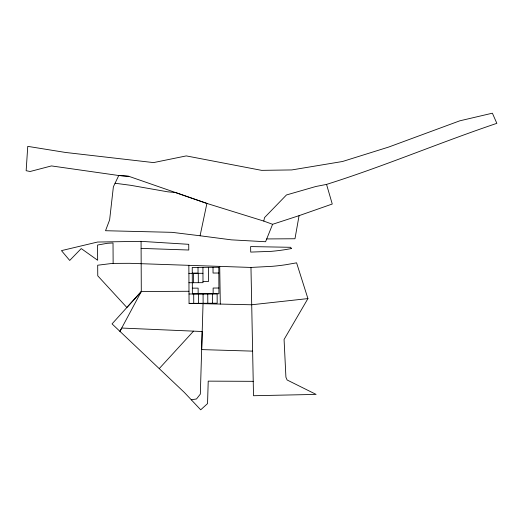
<?xml version="1.0" encoding="UTF-8"?>
<svg xmlns="http://www.w3.org/2000/svg" width="523" height="523" viewBox="0 0 523 523"><rect width="100%" height="100%" fill="white"/><g stroke="black" fill="none" stroke-linecap="round" stroke-linejoin="round"><path stroke-width="0.78" d="M203.042 303.686L201.656 349.599L252.57 351.129M299.064 215.659L272.588 224.302L263.808 221.098L264.501 217.607L286.46 194.961L315.846 186.495L326.548 184.403L332.255 204.022L299.064 215.659L294.979 238.75L266.704 238.939M128.815 176.316L118.76 175.512L113.38 186.789L109.627 219.882L105.522 230.721L172.047 232.336L200.074 235.775L206.905 203.434L128.808 176.303L118.76 175.519L51.45 165.922L30.131 171.492L26.15 170.701L27.758 146.362L65.473 152.448L153.546 162.594L186.28 155.906L261.624 170.361L291.808 169.929L342.532 161.496L388.752 147.035L459.795 120.82L492.385 113.19L496.85 123.336C439.68 142.596 384.104 166.294 326.548 184.403M272.588 224.302L265.586 241.737L231.388 239.848L200.074 235.775M188.993 291.265L141.295 291.527L119.944 331.353L121.722 328.052L202.205 331.517L200.329 394.133L196.498 398.971L191.287 399.794L184.371 392.466L112.053 323.887L141.295 291.527L141.073 241.351L97.553 242.038L61.459 250.628L69.709 260.441L81.242 248.569L97.644 260.251L97.553 245.045L107.378 243.287L113.02 242.966L113.138 263.402M307.923 298.594L284.074 339.479L285.918 377.207L287.107 379.979L316.101 394.407L253.511 395.728L250.968 267.443L272.601 266.292A215.966 215.966 0 0 0 285.787 264.73L296.593 262.834L307.923 298.594L251.589 304.778L189.058 303.366L188.855 265.338M141.295 291.527L126.867 307.491L97.762 275.837L97.683 265.22L112.406 263.402L129.619 263.311L250.968 267.443M159.28 368.558L193.53 331.144M192.268 273.156L198.047 273.124L198.014 267.39M218.823 273.013L213.044 273.045L213.018 267.305M188.895 273.366L202.957 273.294M203.002 281.426L208.625 281.394L208.553 267.331M188.947 282.74L203.009 282.668L202.924 267.364M192.353 288.16L198.125 288.127L198.158 293.861M218.902 288.016L213.129 288.042L213.155 293.782M189.006 293.991L217.13 293.841L217.182 303.216L189.058 303.366M253.204 381.326L208.219 381.136L207.546 403.606L200.701 409.81L191.287 399.794M141.105 248.386L188.77 250.02L188.738 244.319L141.073 241.351M115.067 183.246L130.704 185.305L167.68 191.81L175.519 192.542L206.905 203.434L263.808 221.098M219.712 266.37L220.307 304.072M212.443 293.867L212.495 303.242M207.755 293.893L207.808 303.268M203.068 293.919L203.12 303.294M198.269 273.32L198.322 282.695M198.38 293.946L198.433 303.32M193.582 273.339L193.634 282.721M193.693 293.965L193.745 303.347M291.278 248.582L286.016 249.51A202.486 202.486 0 0 1 271.293 251.347L250.713 252.093L250.622 246.575L290.742 247.307L291.278 248.582M218.791 267.279L192.242 267.416L192.379 293.893L218.934 293.749L218.791 267.279"/></g></svg>
